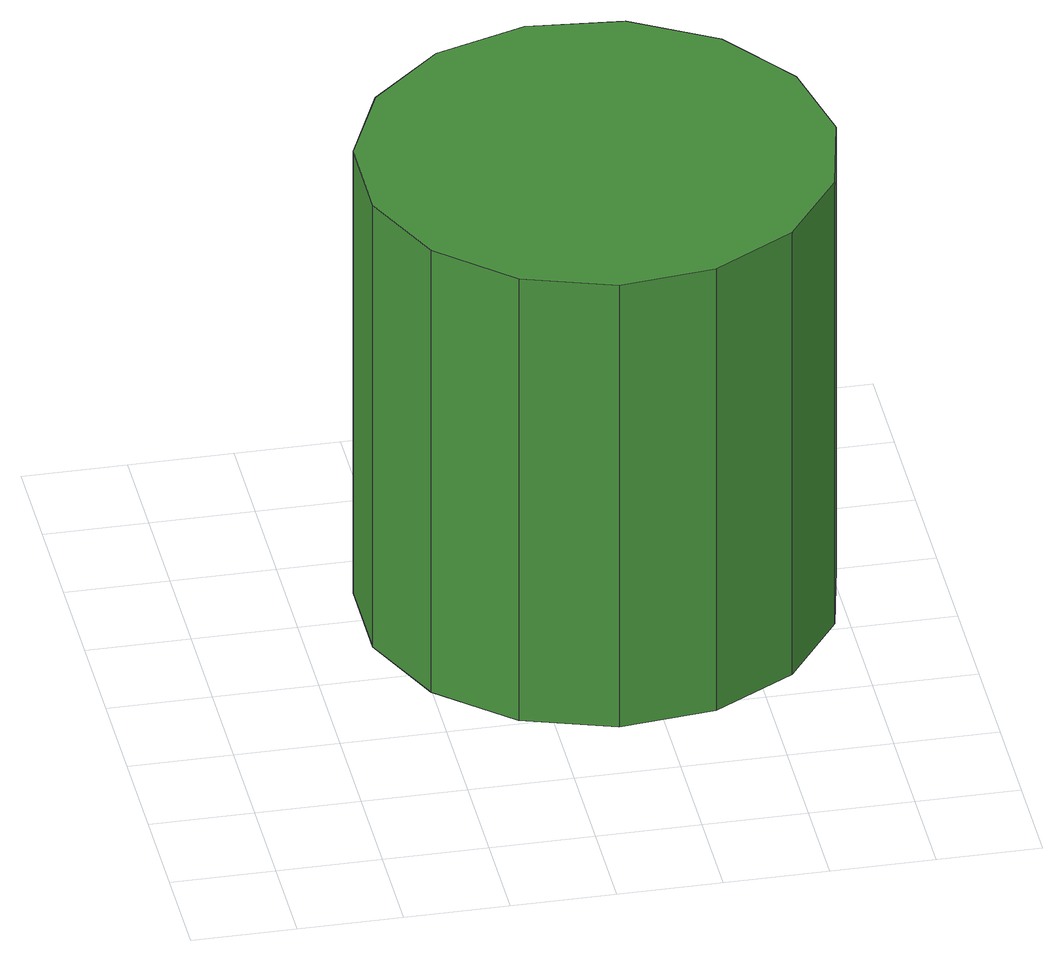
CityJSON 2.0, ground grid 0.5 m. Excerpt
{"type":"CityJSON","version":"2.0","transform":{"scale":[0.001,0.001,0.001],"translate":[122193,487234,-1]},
"CityObjects":{
"tree1":{"type":"SolitaryVegetationObject","attributes":{"function":"something"},"geometry":[{"type":"MultiSurface","lod":"1","boundaries":[[[0,1,2,3,4,5,6,7,8,9,10,11,12,13,14]],[[15,16,17,18,19,20,21,22,23,24,25,26,27,28,29]],[[0,29,28,1]],[[1,28,27,2]],[[2,27,26,3]],[[3,26,25,4]],[[4,25,24,5]],[[5,24,23,6]],[[6,23,22,7]],[[7,22,21,8]],[[8,21,20,9]],[[9,20,19,10]],[[10,19,18,11]],[[11,18,17,12]],[[12,17,16,13]],[[13,16,15,14]],[[14,15,29,0]]]}]}
},
"vertices":[
[3028,2001,2983],[2931,2458,2983],[2656,2836,2983],[2252,3070,2983],[1787,3118,2983],[1343,2974,2983],[996,2661,2983],[806,2235,2983],[806,1768,2983],[996,1341,2983],[1343,1028,2983],[1787,884,2983],[2252,933,2983],[2656,1166,2983],[2931,1544,2983],[2931,1544,559],[2656,1166,559],[2252,933,559],[1787,884,559],[1343,1028,559],[996,1341,559],[806,1768,559],[806,2235,559],[996,2661,559],[1343,2974,559],[1787,3118,559],[2252,3070,559],[2656,2836,559],[2931,2458,559],[3028,2001,559]
]}
